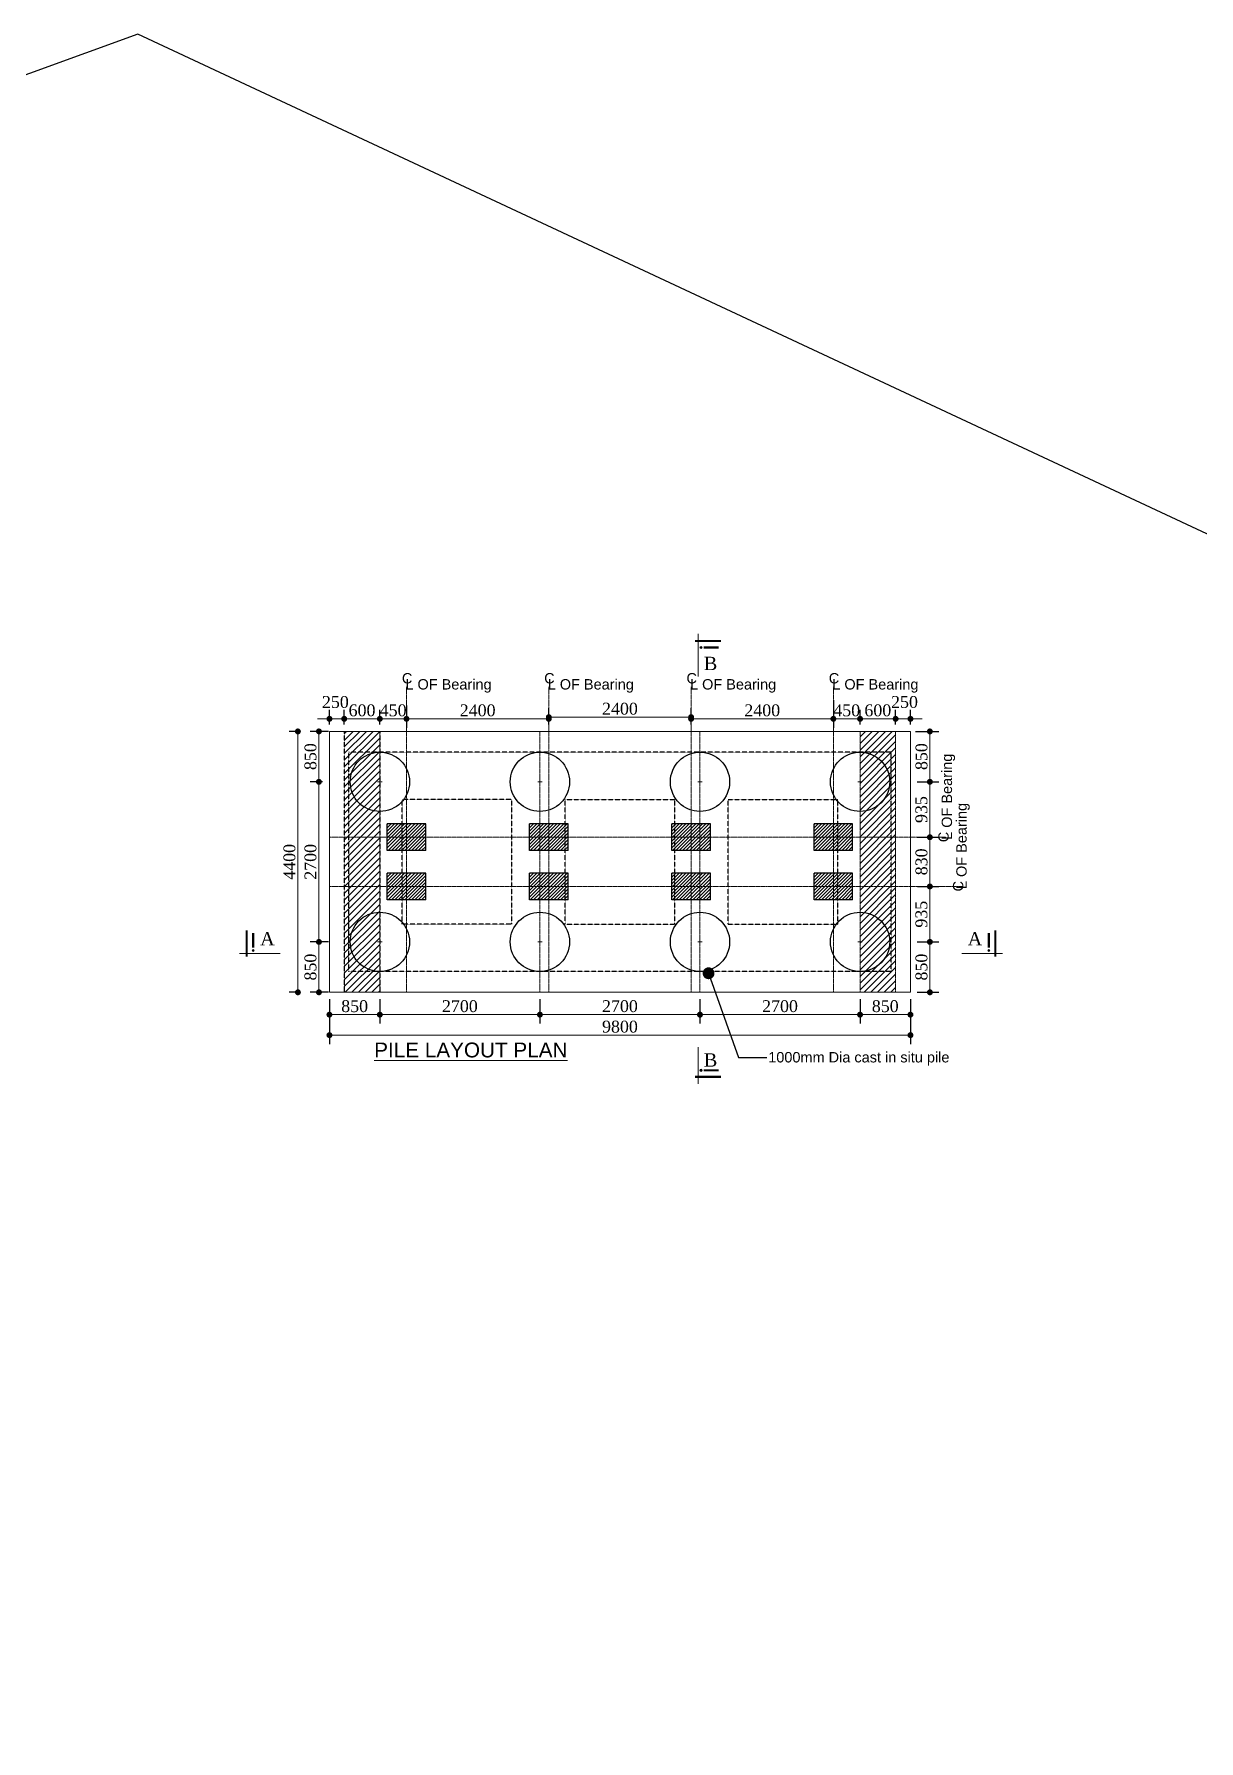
# Model space of a CAD drawing. Header units: millimetres. Extents: x -571543 to 35267, y -84886 to 197746.
# Drawn here: x -493139 to -473493, y 167851 to 196635 of the extents above; entities that cross this region are included whole.
import ezdxf

# ---------------------------------------------------------------- set-up
doc = ezdxf.new("R2010")
doc.units = ezdxf.units.MM
doc.header["$PDMODE"] = 2
doc.linetypes.add('CENTER', pattern=[2, 1.25, -0.25, 0.25, -0.25])
doc.linetypes.add('HIDDEN', pattern=[9.525, 6.35, -3.175])
doc.layers.get('Defpoints').update_dxf_attribs({"lineweight": 13})
for name, color, linetype, lineweight in [('Center Line', 34, 'Continuous', 15), ('Dimision', 96, 'Continuous', 18), ('hatch', 65, 'Continuous', 15), ('Hatching', 65, 'Continuous', 20), ('Pile', 11, 'Continuous', 15), ('Text', 7, 'Continuous', 15)]:
    doc.layers.add(name, color=color, linetype=linetype, lineweight=lineweight)
doc.layers.add('Pire Line', color=11, linetype='Continuous')
doc.styles.add('ROMANS', font='arial.ttf', dxfattribs={"height": 200})
doc.styles.get("Standard").update_dxf_attribs({"font": 'times.ttf'})
doc.linetypes.add('BATTING', pattern='A,0.00254,-2.54,[134,ltypeshp.shx,S=2.54,R=0,X=-2.54,Y=0],-5.08,[134,ltypeshp.shx,S=2.54,R=180,X=2.54,Y=0],-2.54', length=10.16254)
doc.dimstyles.new('ISO-25', dxfattribs={"dimtxt": 175, "dimasz": 100, "dimexe": 65, "dimexo": 115.625, "dimgap": 40, "dimtad": 1, "dimtoh": 1, "dimdec": 0, "dimtxsty": 'Standard', "dimblk": 'DOT', "dimcen": 300, "dimclrd": 256, "dimclre": 256, "dimclrt": 256, "dimadec": 0, "dimazin": 0, "dimtfac": 1, "dimtdec": 0, "dimtix": 1, "dimtmove": 0, "dimatfit": 3, "dimldrblk": 'DOT', "dimfxl": 75, "dimlwd": -1, "dimarcsym": 0})
pattern_1 = [(45, (-119647.29, 42906.49), (-56.1266, 56.1266), [])]

# ---------------------------------------------------------------- blocks, each defined once
blk = doc.blocks.new('_Dot')
at = {"color": 0, "linetype": 'ByBlock', "lineweight": -2}
blk.add_line((-0.5, 0), (-1, 0), dxfattribs=at)
at = {"color": 0, "linetype": 'ByBlock', "const_width": 0.5}
blk.add_lwpolyline([(-0.25, 0, 1), (0.25, 0, 1)], format="xyb", close=True, dxfattribs=at)
blk = doc.blocks.new('*D370')
at = {"layer": 'Defpoints', "color": 0, "ltscale": 3, "transparency": 16777216}
for p in [(-479658, 185518), (-482058, 185087), (-482058, 184875)]:
    blk.add_point(p, dxfattribs=at)
at = {"layer": 'Dimision', "color": 1, "lineweight": -2, "ltscale": 3, "transparency": 16777216}
for p, q in [((-479658, 185403), (-479658, 184937)), ((-482058, 184991), (-482058, 185237))]:
    blk.add_line(p, q, dxfattribs=at)
at = {"layer": 'Dimision', "ltscale": 3, "transparency": 16777216}
blk.add_line((-479758, 185087), (-481958, 185087), dxfattribs=at)
at = {"layer": 'Dimision', "ltscale": 3, "transparency": 16777216, "xscale": 100, "yscale": 100, "zscale": 100, "rotation": 180}
blk.add_blockref('_Dot', (-482058, 185087), dxfattribs=at)
at = {"layer": 'Dimision', "ltscale": 3, "transparency": 16777216, "xscale": 100, "yscale": 100, "zscale": 100}
blk.add_blockref('_Dot', (-479658, 185087), dxfattribs=at)
at = {"layer": 'Dimision', "ltscale": 3, "transparency": 16777216, "insert": (-480858, 185229), "char_height": 200, "attachment_point": 5}
blk.add_mtext('2400', dxfattribs=at)
blk = doc.blocks.new('*D371')
at = {"layer": 'Defpoints', "color": 0, "ltscale": 3, "transparency": 16777216}
for p in [(-486858, 185427), (-486858, 185087), (-484458, 184875)]:
    blk.add_point(p, dxfattribs=at)
at = {"layer": 'Dimision', "color": 1, "lineweight": -2, "ltscale": 3, "transparency": 16777216}
for p, q in [((-486858, 185311), (-486858, 184937)), ((-484458, 184991), (-484458, 185237))]:
    blk.add_line(p, q, dxfattribs=at)
at = {"layer": 'Dimision', "ltscale": 3, "transparency": 16777216}
blk.add_line((-484558, 185087), (-486758, 185087), dxfattribs=at)
at = {"layer": 'Dimision', "ltscale": 3, "transparency": 16777216, "xscale": 100, "yscale": 100, "zscale": 100, "rotation": 180}
blk.add_blockref('_Dot', (-486858, 185087), dxfattribs=at)
at = {"layer": 'Dimision', "ltscale": 3, "transparency": 16777216, "xscale": 100, "yscale": 100, "zscale": 100}
blk.add_blockref('_Dot', (-484458, 185087), dxfattribs=at)
at = {"layer": 'Dimision', "ltscale": 3, "transparency": 16777216, "insert": (-485658, 185229), "char_height": 200, "attachment_point": 5}
blk.add_mtext('2400', dxfattribs=at)
blk = doc.blocks.new('*D372')
at = {"layer": 'Defpoints', "color": 0, "ltscale": 3, "transparency": 16777216}
for p in [(-486858, 185427), (-487308, 185087), (-487308, 184875)]:
    blk.add_point(p, dxfattribs=at)
at = {"layer": 'Dimision', "ltscale": 3, "transparency": 16777216}
for p, q in [((-487408, 185087), (-487508, 185087)), ((-486858, 185087), (-487308, 185087)), ((-486758, 185087), (-486658, 185087))]:
    blk.add_line(p, q, dxfattribs=at)
at = {"layer": 'Dimision', "color": 1, "lineweight": -2, "ltscale": 3, "transparency": 16777216}
for p, q in [((-487308, 184991), (-487308, 185237)), ((-486858, 185311), (-486858, 184937))]:
    blk.add_line(p, q, dxfattribs=at)
at = {"layer": 'Dimision', "ltscale": 3, "transparency": 16777216, "xscale": 100, "yscale": 100, "zscale": 100}
blk.add_blockref('_Dot', (-487308, 185087), dxfattribs=at)
at = {"layer": 'Dimision', "ltscale": 3, "transparency": 16777216, "xscale": 100, "yscale": 100, "zscale": 100, "rotation": 180}
blk.add_blockref('_Dot', (-486858, 185087), dxfattribs=at)
at = {"layer": 'Dimision', "ltscale": 3, "transparency": 16777216, "insert": (-487083, 185229), "char_height": 200, "attachment_point": 5}
blk.add_mtext('450', dxfattribs=at)
blk = doc.blocks.new('*D373')
at = {"layer": 'Defpoints', "color": 0, "ltscale": 0.25, "transparency": 16777216}
for p in [(-487908, 185087), (-487908, 184875), (-487308, 184875)]:
    blk.add_point(p, dxfattribs=at)
at = {"layer": 'Dimision', "color": 1, "lineweight": -2, "ltscale": 0.25, "transparency": 16777216}
for p, q in [((-487908, 184991), (-487908, 185237)), ((-487308, 184991), (-487308, 185237))]:
    blk.add_line(p, q, dxfattribs=at)
at = {"layer": 'Dimision', "ltscale": 0.25, "transparency": 16777216}
blk.add_line((-487408, 185087), (-487808, 185087), dxfattribs=at)
at = {"layer": 'Dimision', "ltscale": 0.25, "transparency": 16777216, "xscale": 100, "yscale": 100, "zscale": 100, "rotation": 180}
blk.add_blockref('_Dot', (-487908, 185087), dxfattribs=at)
at = {"layer": 'Dimision', "ltscale": 0.25, "transparency": 16777216, "xscale": 100, "yscale": 100, "zscale": 100}
blk.add_blockref('_Dot', (-487308, 185087), dxfattribs=at)
at = {"layer": 'Dimision', "ltscale": 0.25, "transparency": 16777216, "insert": (-487608, 185229), "char_height": 200, "attachment_point": 5}
blk.add_mtext('600', dxfattribs=at)
blk = doc.blocks.new('*D374')
at = {"layer": 'Defpoints', "color": 0, "ltscale": 0.25, "transparency": 16777216}
for p in [(-488158, 185087), (-488158, 184875), (-487908, 184875)]:
    blk.add_point(p, dxfattribs=at)
at = {"layer": 'Dimision', "ltscale": 0.25, "transparency": 16777216}
for p, q in [((-488258, 185087), (-488358, 185087)), ((-487908, 185087), (-488158, 185087)), ((-487808, 185087), (-487708, 185087))]:
    blk.add_line(p, q, dxfattribs=at)
at = {"layer": 'Dimision', "color": 1, "lineweight": -2, "ltscale": 0.25, "transparency": 16777216}
for p, q in [((-488158, 184991), (-488158, 185237)), ((-487908, 184991), (-487908, 185237))]:
    blk.add_line(p, q, dxfattribs=at)
at = {"layer": 'Dimision', "ltscale": 0.25, "transparency": 16777216, "xscale": 100, "yscale": 100, "zscale": 100}
blk.add_blockref('_Dot', (-488158, 185087), dxfattribs=at)
at = {"layer": 'Dimision', "ltscale": 0.25, "transparency": 16777216, "xscale": 100, "yscale": 100, "zscale": 100, "rotation": 180}
blk.add_blockref('_Dot', (-487908, 185087), dxfattribs=at)
at = {"layer": 'Dimision', "ltscale": 0.25, "transparency": 16777216, "insert": (-488058, 185370), "char_height": 200, "attachment_point": 5}
blk.add_mtext('250', dxfattribs=at)
blk = doc.blocks.new('*D375')
at = {"layer": 'Defpoints', "color": 0, "ltscale": 3, "transparency": 16777216}
for p in [(-479658, 185427), (-479208, 185087), (-479208, 184875)]:
    blk.add_point(p, dxfattribs=at)
at = {"layer": 'Dimision', "ltscale": 3, "transparency": 16777216}
for p, q in [((-479758, 185087), (-479858, 185087)), ((-479658, 185087), (-479208, 185087)), ((-479108, 185087), (-479008, 185087))]:
    blk.add_line(p, q, dxfattribs=at)
at = {"layer": 'Dimision', "color": 1, "lineweight": -2, "ltscale": 3, "transparency": 16777216}
for p, q in [((-479658, 185311), (-479658, 184937)), ((-479208, 184991), (-479208, 185237))]:
    blk.add_line(p, q, dxfattribs=at)
at = {"layer": 'Dimision', "ltscale": 3, "transparency": 16777216, "xscale": 100, "yscale": 100, "zscale": 100}
blk.add_blockref('_Dot', (-479658, 185087), dxfattribs=at)
at = {"layer": 'Dimision', "ltscale": 3, "transparency": 16777216, "xscale": 100, "yscale": 100, "zscale": 100, "rotation": 180}
blk.add_blockref('_Dot', (-479208, 185087), dxfattribs=at)
at = {"layer": 'Dimision', "ltscale": 3, "transparency": 16777216, "insert": (-479433, 185229), "char_height": 200, "attachment_point": 5}
blk.add_mtext('450', dxfattribs=at)
blk = doc.blocks.new('*D376')
at = {"layer": 'Defpoints', "color": 0, "ltscale": 0.25, "transparency": 16777216}
for p in [(-478608, 185087), (-479208, 184875), (-478608, 184875)]:
    blk.add_point(p, dxfattribs=at)
at = {"layer": 'Dimision', "color": 1, "lineweight": -2, "ltscale": 0.25, "transparency": 16777216}
for p, q in [((-479208, 184991), (-479208, 185237)), ((-478608, 184991), (-478608, 185237))]:
    blk.add_line(p, q, dxfattribs=at)
at = {"layer": 'Dimision', "ltscale": 0.25, "transparency": 16777216}
blk.add_line((-479108, 185087), (-478708, 185087), dxfattribs=at)
at = {"layer": 'Dimision', "ltscale": 0.25, "transparency": 16777216, "xscale": 100, "yscale": 100, "zscale": 100, "rotation": 180}
blk.add_blockref('_Dot', (-479208, 185087), dxfattribs=at)
at = {"layer": 'Dimision', "ltscale": 0.25, "transparency": 16777216, "xscale": 100, "yscale": 100, "zscale": 100}
blk.add_blockref('_Dot', (-478608, 185087), dxfattribs=at)
at = {"layer": 'Dimision', "ltscale": 0.25, "transparency": 16777216, "insert": (-478908, 185229), "char_height": 200, "attachment_point": 5}
blk.add_mtext('600', dxfattribs=at)
blk = doc.blocks.new('*D377')
at = {"layer": 'Defpoints', "color": 0, "ltscale": 0.25, "transparency": 16777216}
for p in [(-478358, 185087), (-478608, 184875), (-478358, 184875)]:
    blk.add_point(p, dxfattribs=at)
at = {"layer": 'Dimision', "ltscale": 0.25, "transparency": 16777216}
for p, q in [((-478708, 185087), (-478808, 185087)), ((-478608, 185087), (-478358, 185087)), ((-478258, 185087), (-478158, 185087))]:
    blk.add_line(p, q, dxfattribs=at)
at = {"layer": 'Dimision', "color": 1, "lineweight": -2, "ltscale": 0.25, "transparency": 16777216}
for p, q in [((-478608, 184991), (-478608, 185237)), ((-478358, 184991), (-478358, 185237))]:
    blk.add_line(p, q, dxfattribs=at)
at = {"layer": 'Dimision', "ltscale": 0.25, "transparency": 16777216, "xscale": 100, "yscale": 100, "zscale": 100}
blk.add_blockref('_Dot', (-478608, 185087), dxfattribs=at)
at = {"layer": 'Dimision', "ltscale": 0.25, "transparency": 16777216, "xscale": 100, "yscale": 100, "zscale": 100, "rotation": 180}
blk.add_blockref('_Dot', (-478358, 185087), dxfattribs=at)
at = {"layer": 'Dimision', "ltscale": 0.25, "transparency": 16777216, "insert": (-478458, 185370), "char_height": 200, "attachment_point": 5}
blk.add_mtext('250', dxfattribs=at)
blk = doc.blocks.new('*D378')
at = {"layer": 'Defpoints', "color": 0, "ltscale": 3, "transparency": 16777216}
for p in [(-488058, 184875), (-488335, 184025), (-488158, 184025)]:
    blk.add_point(p, dxfattribs=at)
at = {"layer": 'Dimision', "color": 1, "lineweight": -2, "ltscale": 3, "transparency": 16777216}
for p, q in [((-488173, 184875), (-488485, 184875)), ((-488273, 184025), (-488485, 184025))]:
    blk.add_line(p, q, dxfattribs=at)
at = {"layer": 'Dimision', "ltscale": 3, "transparency": 16777216}
blk.add_line((-488335, 184775), (-488335, 184125), dxfattribs=at)
at = {"layer": 'Dimision', "ltscale": 3, "transparency": 16777216, "xscale": 100, "yscale": 100, "zscale": 100}
for p, rotation in [((-488335, 184875), 90), ((-488335, 184025), 270)]:
    blk.add_blockref('_Dot', p, dxfattribs=dict(at, rotation=rotation))
at = {"layer": 'Dimision', "ltscale": 3, "transparency": 16777216, "insert": (-488477, 184450), "char_height": 200, "attachment_point": 5, "rotation": 90}
blk.add_mtext('850', dxfattribs=at)
blk = doc.blocks.new('*D379')
at = {"layer": 'Defpoints', "color": 0, "ltscale": 3, "transparency": 16777216}
for p in [(-488158, 184025), (-488335, 181325), (-488058, 181325)]:
    blk.add_point(p, dxfattribs=at)
at = {"layer": 'Dimision', "color": 1, "lineweight": -2, "ltscale": 3, "transparency": 16777216}
for p, q in [((-488273, 184025), (-488485, 184025)), ((-488173, 181325), (-488485, 181325))]:
    blk.add_line(p, q, dxfattribs=at)
at = {"layer": 'Dimision', "ltscale": 3, "transparency": 16777216}
blk.add_line((-488335, 183925), (-488335, 181425), dxfattribs=at)
at = {"layer": 'Dimision', "ltscale": 3, "transparency": 16777216, "xscale": 100, "yscale": 100, "zscale": 100}
for p, rotation in [((-488335, 184025), 90), ((-488335, 181325), 270)]:
    blk.add_blockref('_Dot', p, dxfattribs=dict(at, rotation=rotation))
at = {"layer": 'Dimision', "ltscale": 3, "transparency": 16777216, "insert": (-488477, 182675), "char_height": 200, "attachment_point": 5, "rotation": 90}
blk.add_mtext('2700', dxfattribs=at)
blk = doc.blocks.new('*D380')
at = {"layer": 'Defpoints', "color": 0, "ltscale": 3, "transparency": 16777216}
for p in [(-488058, 181325), (-488335, 180475), (-488058, 180475)]:
    blk.add_point(p, dxfattribs=at)
at = {"layer": 'Dimision', "color": 1, "lineweight": -2, "ltscale": 3, "transparency": 16777216}
for p, q in [((-488173, 181325), (-488485, 181325)), ((-488173, 180475), (-488485, 180475))]:
    blk.add_line(p, q, dxfattribs=at)
at = {"layer": 'Dimision', "ltscale": 3, "transparency": 16777216}
blk.add_line((-488335, 181225), (-488335, 180575), dxfattribs=at)
at = {"layer": 'Dimision', "ltscale": 3, "transparency": 16777216, "xscale": 100, "yscale": 100, "zscale": 100}
for p, rotation in [((-488335, 181325), 90), ((-488335, 180475), 270)]:
    blk.add_blockref('_Dot', p, dxfattribs=dict(at, rotation=rotation))
at = {"layer": 'Dimision', "ltscale": 3, "transparency": 16777216, "insert": (-488477, 180900), "char_height": 200, "attachment_point": 5, "rotation": 90}
blk.add_mtext('850', dxfattribs=at)
blk = doc.blocks.new('*D381')
at = {"layer": 'Defpoints', "color": 0, "ltscale": 3, "transparency": 16777216}
for p in [(-488158, 180475), (-478358, 180475), (-488158, 179753)]:
    blk.add_point(p, dxfattribs=at)
at = {"layer": 'Dimision', "color": 1, "lineweight": -2, "ltscale": 3, "transparency": 16777216}
for p, q in [((-488158, 180359), (-488158, 179603)), ((-478358, 180359), (-478358, 179603))]:
    blk.add_line(p, q, dxfattribs=at)
at = {"layer": 'Dimision', "ltscale": 3, "transparency": 16777216}
blk.add_line((-478458, 179753), (-488058, 179753), dxfattribs=at)
at = {"layer": 'Dimision', "ltscale": 3, "transparency": 16777216, "xscale": 100, "yscale": 100, "zscale": 100, "rotation": 180}
blk.add_blockref('_Dot', (-488158, 179753), dxfattribs=at)
at = {"layer": 'Dimision', "ltscale": 3, "transparency": 16777216, "xscale": 100, "yscale": 100, "zscale": 100}
blk.add_blockref('_Dot', (-478358, 179753), dxfattribs=at)
at = {"layer": 'Dimision', "ltscale": 3, "transparency": 16777216, "insert": (-483258, 179895), "char_height": 200, "attachment_point": 5}
blk.add_mtext('9800', dxfattribs=at)
blk = doc.blocks.new('*D382')
at = {"layer": 'Defpoints', "color": 0, "ltscale": 3, "transparency": 16777216}
for p in [(-488690, 184875), (-488545, 184875), (-488545, 180475)]:
    blk.add_point(p, dxfattribs=at)
at = {"layer": 'Dimision', "color": 1, "lineweight": -2, "ltscale": 3, "transparency": 16777216}
for p, q in [((-488661, 184875), (-488840, 184875)), ((-488661, 180475), (-488840, 180475))]:
    blk.add_line(p, q, dxfattribs=at)
at = {"layer": 'Dimision', "ltscale": 3, "transparency": 16777216}
blk.add_line((-488690, 180575), (-488690, 184775), dxfattribs=at)
at = {"layer": 'Dimision', "ltscale": 3, "transparency": 16777216, "xscale": 100, "yscale": 100, "zscale": 100}
for p, rotation in [((-488690, 184875), 90), ((-488690, 180475), 270)]:
    blk.add_blockref('_Dot', p, dxfattribs=dict(at, rotation=rotation))
at = {"layer": 'Dimision', "ltscale": 3, "transparency": 16777216, "insert": (-488832, 182675), "char_height": 200, "attachment_point": 5, "rotation": 90}
blk.add_mtext('4400', dxfattribs=at)
blk = doc.blocks.new('*D383')
at = {"layer": 'Defpoints', "color": 0, "ltscale": 3, "transparency": 16777216}
for p in [(-478353, 182260), (-478030, 182260), (-478358, 181325)]:
    blk.add_point(p, dxfattribs=at)
at = {"layer": 'Dimision', "color": 1, "lineweight": -2, "ltscale": 3, "transparency": 16777216}
for p, q in [((-478238, 182260), (-477880, 182260)), ((-478242, 181325), (-477880, 181325))]:
    blk.add_line(p, q, dxfattribs=at)
at = {"layer": 'Dimision', "ltscale": 3, "transparency": 16777216}
blk.add_line((-478030, 181425), (-478030, 182160), dxfattribs=at)
at = {"layer": 'Dimision', "ltscale": 3, "transparency": 16777216, "xscale": 100, "yscale": 100, "zscale": 100}
for p, rotation in [((-478030, 182260), 90), ((-478030, 181325), 270)]:
    blk.add_blockref('_Dot', p, dxfattribs=dict(at, rotation=rotation))
at = {"layer": 'Dimision', "ltscale": 3, "transparency": 16777216, "insert": (-478172, 181792), "char_height": 200, "attachment_point": 5, "rotation": 90}
blk.add_mtext('935', dxfattribs=at)
blk = doc.blocks.new('*D384')
at = {"layer": 'Defpoints', "color": 0, "ltscale": 3, "transparency": 16777216}
for p in [(-478359, 183090), (-478030, 183090), (-478353, 182260)]:
    blk.add_point(p, dxfattribs=at)
at = {"layer": 'Dimision', "color": 1, "lineweight": -2, "ltscale": 3, "transparency": 16777216}
for p, q in [((-478243, 183090), (-477880, 183090)), ((-478238, 182260), (-477880, 182260))]:
    blk.add_line(p, q, dxfattribs=at)
at = {"layer": 'Dimision', "ltscale": 3, "transparency": 16777216}
blk.add_line((-478030, 182360), (-478030, 182990), dxfattribs=at)
at = {"layer": 'Dimision', "ltscale": 3, "transparency": 16777216, "xscale": 100, "yscale": 100, "zscale": 100}
for p, rotation in [((-478030, 183090), 90), ((-478030, 182260), 270)]:
    blk.add_blockref('_Dot', p, dxfattribs=dict(at, rotation=rotation))
at = {"layer": 'Dimision', "ltscale": 3, "transparency": 16777216, "insert": (-478171, 182675), "char_height": 200, "attachment_point": 5, "rotation": 90}
blk.add_mtext('830', dxfattribs=at)
blk = doc.blocks.new('*D385')
at = {"layer": 'Defpoints', "color": 0, "ltscale": 3, "transparency": 16777216}
for p in [(-478358, 184025), (-478030, 184025), (-478359, 183090)]:
    blk.add_point(p, dxfattribs=at)
at = {"layer": 'Dimision', "color": 1, "lineweight": -2, "ltscale": 3, "transparency": 16777216}
for p, q in [((-478242, 184025), (-477880, 184025)), ((-478243, 183090), (-477880, 183090))]:
    blk.add_line(p, q, dxfattribs=at)
at = {"layer": 'Dimision', "ltscale": 3, "transparency": 16777216}
blk.add_line((-478030, 183190), (-478030, 183925), dxfattribs=at)
at = {"layer": 'Dimision', "ltscale": 3, "transparency": 16777216, "xscale": 100, "yscale": 100, "zscale": 100}
for p, rotation in [((-478030, 184025), 90), ((-478030, 183090), 270)]:
    blk.add_blockref('_Dot', p, dxfattribs=dict(at, rotation=rotation))
at = {"layer": 'Dimision', "ltscale": 3, "transparency": 16777216, "insert": (-478172, 183557), "char_height": 200, "attachment_point": 5, "rotation": 90}
blk.add_mtext('935', dxfattribs=at)
blk = doc.blocks.new('*D386')
at = {"layer": 'Defpoints', "color": 0, "ltscale": 3, "transparency": 16777216}
for p in [(-478358, 181325), (-478360, 180475), (-478030, 180475)]:
    blk.add_point(p, dxfattribs=at)
at = {"layer": 'Dimision', "color": 1, "lineweight": -2, "ltscale": 3, "transparency": 16777216}
for p, q in [((-478242, 181325), (-477880, 181325)), ((-478244, 180475), (-477880, 180475))]:
    blk.add_line(p, q, dxfattribs=at)
at = {"layer": 'Dimision', "ltscale": 3, "transparency": 16777216}
blk.add_line((-478030, 181225), (-478030, 180575), dxfattribs=at)
at = {"layer": 'Dimision', "ltscale": 3, "transparency": 16777216, "xscale": 100, "yscale": 100, "zscale": 100}
for p, rotation in [((-478030, 181325), 90), ((-478030, 180475), 270)]:
    blk.add_blockref('_Dot', p, dxfattribs=dict(at, rotation=rotation))
at = {"layer": 'Dimision', "ltscale": 3, "transparency": 16777216, "insert": (-478171, 180900), "char_height": 200, "attachment_point": 5, "rotation": 90}
blk.add_mtext('850', dxfattribs=at)
blk = doc.blocks.new('*D387')
at = {"layer": 'Defpoints', "color": 0, "ltscale": 3, "transparency": 16777216}
for p in [(-478387, 184875), (-478030, 184875), (-478358, 184025)]:
    blk.add_point(p, dxfattribs=at)
at = {"layer": 'Dimision', "color": 1, "lineweight": -2, "ltscale": 3, "transparency": 16777216}
for p, q in [((-478272, 184875), (-477880, 184875)), ((-478242, 184025), (-477880, 184025))]:
    blk.add_line(p, q, dxfattribs=at)
at = {"layer": 'Dimision', "ltscale": 3, "transparency": 16777216}
blk.add_line((-478030, 184125), (-478030, 184775), dxfattribs=at)
at = {"layer": 'Dimision', "ltscale": 3, "transparency": 16777216, "xscale": 100, "yscale": 100, "zscale": 100}
for p, rotation in [((-478030, 184875), 90), ((-478030, 184025), 270)]:
    blk.add_blockref('_Dot', p, dxfattribs=dict(at, rotation=rotation))
at = {"layer": 'Dimision', "ltscale": 3, "transparency": 16777216, "insert": (-478171, 184450), "char_height": 200, "attachment_point": 5, "rotation": 90}
blk.add_mtext('850', dxfattribs=at)
blk = doc.blocks.new('*D388')
at = {"layer": 'Defpoints', "color": 0, "ltscale": 3, "transparency": 16777216}
for p in [(-488158, 180475), (-487308, 180475), (-487308, 180098)]:
    blk.add_point(p, dxfattribs=at)
at = {"layer": 'Dimision', "color": 1, "lineweight": -2, "ltscale": 3, "transparency": 16777216}
for p, q in [((-488158, 180359), (-488158, 179948)), ((-487308, 180359), (-487308, 179948))]:
    blk.add_line(p, q, dxfattribs=at)
at = {"layer": 'Dimision', "ltscale": 3, "transparency": 16777216}
blk.add_line((-488058, 180098), (-487408, 180098), dxfattribs=at)
at = {"layer": 'Dimision', "ltscale": 3, "transparency": 16777216, "xscale": 100, "yscale": 100, "zscale": 100, "rotation": 180}
blk.add_blockref('_Dot', (-488158, 180098), dxfattribs=at)
at = {"layer": 'Dimision', "ltscale": 3, "transparency": 16777216, "xscale": 100, "yscale": 100, "zscale": 100}
blk.add_blockref('_Dot', (-487308, 180098), dxfattribs=at)
at = {"layer": 'Dimision', "ltscale": 3, "transparency": 16777216, "insert": (-487733, 180240), "char_height": 200, "attachment_point": 5}
blk.add_mtext('850', dxfattribs=at)
blk = doc.blocks.new('*D423')
at = {"layer": 'Defpoints', "color": 0, "ltscale": 0.25, "transparency": 16777216}
for p in [(-484458, 185115), (-484458, 184903), (-482058, 184875)]:
    blk.add_point(p, dxfattribs=at)
at = {"layer": 'Dimision', "color": 1, "lineweight": -2, "ltscale": 0.25, "transparency": 16777216}
for p, q in [((-484458, 185019), (-484458, 185265)), ((-482058, 184991), (-482058, 185265))]:
    blk.add_line(p, q, dxfattribs=at)
at = {"layer": 'Dimision', "ltscale": 0.25, "transparency": 16777216}
blk.add_line((-482158, 185115), (-484358, 185115), dxfattribs=at)
at = {"layer": 'Dimision', "ltscale": 0.25, "transparency": 16777216, "xscale": 100, "yscale": 100, "zscale": 100, "rotation": 180}
blk.add_blockref('_Dot', (-484458, 185115), dxfattribs=at)
at = {"layer": 'Dimision', "ltscale": 0.25, "transparency": 16777216, "xscale": 100, "yscale": 100, "zscale": 100}
blk.add_blockref('_Dot', (-482058, 185115), dxfattribs=at)
at = {"layer": 'Dimision', "ltscale": 0.25, "transparency": 16777216, "insert": (-483258, 185257), "char_height": 200, "attachment_point": 5}
blk.add_mtext('2400', dxfattribs=at)
blk = doc.blocks.new('*D424')
at = {"layer": 'Defpoints', "color": 0, "ltscale": 0.25, "transparency": 16777216}
for p in [(-487308, 180475), (-484608, 180475), (-484608, 180098)]:
    blk.add_point(p, dxfattribs=at)
at = {"layer": 'Dimision', "color": 1, "lineweight": -2, "ltscale": 0.25, "transparency": 16777216}
for p, q in [((-487308, 180359), (-487308, 179948)), ((-484608, 180359), (-484608, 179948))]:
    blk.add_line(p, q, dxfattribs=at)
at = {"layer": 'Dimision', "ltscale": 0.25, "transparency": 16777216}
blk.add_line((-487208, 180098), (-484708, 180098), dxfattribs=at)
at = {"layer": 'Dimision', "ltscale": 0.25, "transparency": 16777216, "xscale": 100, "yscale": 100, "zscale": 100, "rotation": 180}
blk.add_blockref('_Dot', (-487308, 180098), dxfattribs=at)
at = {"layer": 'Dimision', "ltscale": 0.25, "transparency": 16777216, "xscale": 100, "yscale": 100, "zscale": 100}
blk.add_blockref('_Dot', (-484608, 180098), dxfattribs=at)
at = {"layer": 'Dimision', "ltscale": 0.25, "transparency": 16777216, "insert": (-485958, 180240), "char_height": 200, "attachment_point": 5}
blk.add_mtext('2700', dxfattribs=at)
blk = doc.blocks.new('*D425')
at = {"layer": 'Defpoints', "color": 0, "ltscale": 0.25, "transparency": 16777216}
for p in [(-484608, 180475), (-481908, 180475), (-481908, 180098)]:
    blk.add_point(p, dxfattribs=at)
at = {"layer": 'Dimision', "color": 1, "lineweight": -2, "ltscale": 0.25, "transparency": 16777216}
for p, q in [((-484608, 180359), (-484608, 179948)), ((-481908, 180359), (-481908, 179948))]:
    blk.add_line(p, q, dxfattribs=at)
at = {"layer": 'Dimision', "ltscale": 0.25, "transparency": 16777216}
blk.add_line((-484508, 180098), (-482008, 180098), dxfattribs=at)
at = {"layer": 'Dimision', "ltscale": 0.25, "transparency": 16777216, "xscale": 100, "yscale": 100, "zscale": 100, "rotation": 180}
blk.add_blockref('_Dot', (-484608, 180098), dxfattribs=at)
at = {"layer": 'Dimision', "ltscale": 0.25, "transparency": 16777216, "xscale": 100, "yscale": 100, "zscale": 100}
blk.add_blockref('_Dot', (-481908, 180098), dxfattribs=at)
at = {"layer": 'Dimision', "ltscale": 0.25, "transparency": 16777216, "insert": (-483258, 180240), "char_height": 200, "attachment_point": 5}
blk.add_mtext('2700', dxfattribs=at)
blk = doc.blocks.new('*D426')
at = {"layer": 'Defpoints', "color": 0, "ltscale": 0.25, "transparency": 16777216}
for p in [(-481908, 180475), (-479208, 180475), (-479208, 180098)]:
    blk.add_point(p, dxfattribs=at)
at = {"layer": 'Dimision', "color": 1, "lineweight": -2, "ltscale": 0.25, "transparency": 16777216}
for p, q in [((-481908, 180359), (-481908, 179948)), ((-479208, 180359), (-479208, 179948))]:
    blk.add_line(p, q, dxfattribs=at)
at = {"layer": 'Dimision', "ltscale": 0.25, "transparency": 16777216}
blk.add_line((-481808, 180098), (-479308, 180098), dxfattribs=at)
at = {"layer": 'Dimision', "ltscale": 0.25, "transparency": 16777216, "xscale": 100, "yscale": 100, "zscale": 100, "rotation": 180}
blk.add_blockref('_Dot', (-481908, 180098), dxfattribs=at)
at = {"layer": 'Dimision', "ltscale": 0.25, "transparency": 16777216, "xscale": 100, "yscale": 100, "zscale": 100}
blk.add_blockref('_Dot', (-479208, 180098), dxfattribs=at)
at = {"layer": 'Dimision', "ltscale": 0.25, "transparency": 16777216, "insert": (-480558, 180240), "char_height": 200, "attachment_point": 5}
blk.add_mtext('2700', dxfattribs=at)
blk = doc.blocks.new('*D427')
at = {"layer": 'Defpoints', "color": 0, "ltscale": 0.25, "transparency": 16777216}
for p in [(-479208, 180475), (-478358, 180475), (-478358, 180098)]:
    blk.add_point(p, dxfattribs=at)
at = {"layer": 'Dimision', "color": 1, "lineweight": -2, "ltscale": 0.25, "transparency": 16777216}
for p, q in [((-479208, 180359), (-479208, 179948)), ((-478358, 180359), (-478358, 179948))]:
    blk.add_line(p, q, dxfattribs=at)
at = {"layer": 'Dimision', "ltscale": 0.25, "transparency": 16777216}
blk.add_line((-479108, 180098), (-478458, 180098), dxfattribs=at)
at = {"layer": 'Dimision', "ltscale": 0.25, "transparency": 16777216, "xscale": 100, "yscale": 100, "zscale": 100, "rotation": 180}
blk.add_blockref('_Dot', (-479208, 180098), dxfattribs=at)
at = {"layer": 'Dimision', "ltscale": 0.25, "transparency": 16777216, "xscale": 100, "yscale": 100, "zscale": 100}
blk.add_blockref('_Dot', (-478358, 180098), dxfattribs=at)
at = {"layer": 'Dimision', "ltscale": 0.25, "transparency": 16777216, "insert": (-478783, 180240), "char_height": 200, "attachment_point": 5}
blk.add_mtext('850', dxfattribs=at)

msp = doc.modelspace()

# ---------------------------------------------------------------- hatches: boundary and pattern name
at = {"layer": 'hatch', "ltscale": 10}
h = msp.add_hatch(dxfattribs=at)
h.set_pattern_fill('_USER', color=256, scale=40, angle=45, style=0, pattern_type=0)
h.set_pattern_definition([(45, (-100826.114, 69934.92), (-28.2842712, 28.2842712), [])])
h.paths.add_polyline_path([(-487182.8, 182864.9), (-487182.8, 183314.9), (-486532.8, 183314.9), (-486532.8, 182864.9)])
h = msp.add_hatch(dxfattribs=at)
h.set_pattern_fill('_USER', color=256, scale=40, angle=45, style=0, pattern_type=0)
h.set_pattern_definition([(45, (-98426.114, 69934.92), (-28.2842712, 28.2842712), [])])
h.paths.add_polyline_path([(-484782.8, 182864.9), (-484782.8, 183314.9), (-484132.8, 183314.9), (-484132.8, 182864.9)])
h = msp.add_hatch(dxfattribs=at)
h.set_pattern_fill('_USER', color=256, scale=40, angle=45, style=0, pattern_type=0)
h.set_pattern_definition([(45, (-96026.114, 69934.92), (-28.2842712, 28.2842712), [])])
h.paths.add_polyline_path([(-482382.8, 182864.9), (-482382.8, 183314.9), (-481732.8, 183314.9), (-481732.8, 182864.9)])
h = msp.add_hatch(dxfattribs=at)
h.set_pattern_fill('_USER', color=256, scale=40, angle=45, style=0, pattern_type=0)
h.set_pattern_definition([(45, (-93626.114, 69934.92), (-28.2842712, 28.2842712), [])])
h.paths.add_polyline_path([(-479982.8, 182864.9), (-479982.8, 183314.9), (-479332.8, 183314.9), (-479332.8, 182864.9)])
h = msp.add_hatch(dxfattribs=at)
h.set_pattern_fill('_USER', color=256, scale=40, angle=45, style=0, pattern_type=0)
h.set_pattern_definition([(45, (-100826.114, 69104.92), (-28.2842712, 28.2842712), [])])
h.paths.add_polyline_path([(-487182.8, 182034.9), (-487182.8, 182484.9), (-486532.8, 182484.9), (-486532.8, 182034.9)])
h = msp.add_hatch(dxfattribs=at)
h.set_pattern_fill('_USER', color=256, scale=40, angle=45, style=0, pattern_type=0)
h.set_pattern_definition([(45, (-98426.114, 69104.92), (-28.2842712, 28.2842712), [])])
h.paths.add_polyline_path([(-484782.8, 182034.9), (-484782.8, 182484.9), (-484132.8, 182484.9), (-484132.8, 182034.9)])
h = msp.add_hatch(dxfattribs=at)
h.set_pattern_fill('_USER', color=256, scale=40, angle=45, style=0, pattern_type=0)
h.set_pattern_definition([(45, (-96026.114, 69104.92), (-28.2842712, 28.2842712), [])])
h.paths.add_polyline_path([(-482382.8, 182034.9), (-482382.8, 182484.9), (-481732.8, 182484.9), (-481732.8, 182034.9)])
h = msp.add_hatch(dxfattribs=at)
h.set_pattern_fill('_USER', color=256, scale=40, angle=45, style=0, pattern_type=0)
h.set_pattern_definition([(45, (-93626.114, 69104.92), (-28.2842712, 28.2842712), [])])
h.paths.add_polyline_path([(-479982.8, 182034.9), (-479982.8, 182484.9), (-479332.8, 182484.9), (-479332.8, 182034.9)])
at = {"layer": 'Hatching', "ltscale": 0.25}
h = msp.add_hatch(dxfattribs=at)
h.set_pattern_fill('ANSI31', color=256, scale=25)
h.set_pattern_definition(pattern_1)
h.paths.add_polyline_path([(-487907.8, 184874.9), (-487307.8, 184874.9), (-487307.8, 180474.9), (-487907.8, 180474.9)])
h = msp.add_hatch(dxfattribs=at)
h.set_pattern_fill('ANSI31', color=256, scale=25)
h.set_pattern_definition(pattern_1)
h.paths.add_polyline_path([(-478607.8, 184874.9), (-479207.8, 184874.9), (-479207.8, 180474.9), (-478607.8, 180474.9)])
at = {"layer": 'Text'}
for points in [[(-481872.1, 186290.2, 1), (-481908, 186290.2, 1)], [(-489445.5, 181198.2, 1), (-489445.5, 181162.4, 1)], [(-477035.3, 181198.2, -1), (-477035.3, 181162.4, -1)], [(-481872.1, 179159.6, -1), (-481908, 179159.6, -1)]]:
    msp.add_hatch(color=256, dxfattribs=at).paths.add_polyline_path(points)

# ---------------------------------------------------------------- linework, layer by layer
at = {"layer": 'Center Line', "linetype": 'CENTER'}
for p, q in [((-486857.8, 180474.9), (-486857.8, 185629.1)), ((-484457.8, 180474.9), (-484457.8, 185629.1)), ((-482057.8, 180474.9), (-482057.8, 185629.1)), ((-479657.8, 180474.9), (-479657.8, 185629.1)), ((-487307.8, 180474.9), (-487307.8, 184874.9)), ((-484607.8, 180474.9), (-484607.8, 184874.9)), ((-481907.8, 180474.9), (-481907.8, 184874.9)), ((-479207.8, 180474.9), (-479207.8, 184874.9)), ((-479207.8, 180474.9), (-479207.8, 184874.9)), ((-479207.8, 180474.9), (-479207.8, 184874.9)), ((-478607.8, 180474.9), (-478607.8, 184874.9)), ((-488157.8, 183089.9), (-477759.4, 183089.9)), ((-488157.8, 182259.9), (-477478.9, 182259.9))]:
    msp.add_line(p, q, dxfattribs=at)
at = {"layer": 'Center Line'}
for p, q in [((-487270.3, 184024.9), (-487345.3, 184024.9)), ((-487307.8, 184062.4), (-487307.8, 183987.4)), ((-484570.3, 184024.9), (-484645.3, 184024.9)), ((-484607.8, 184062.4), (-484607.8, 183987.4)), ((-481870.3, 184024.9), (-481945.3, 184024.9)), ((-481907.8, 184062.4), (-481907.8, 183987.4)), ((-479170.3, 184024.9), (-479245.3, 184024.9)), ((-479207.8, 184062.4), (-479207.8, 183987.4)), ((-487307.8, 181362.4), (-487307.8, 181287.4)), ((-484607.8, 181362.4), (-484607.8, 181287.4)), ((-481907.8, 181362.4), (-481907.8, 181287.4)), ((-479207.8, 181362.4), (-479207.8, 181287.4)), ((-487270.3, 181324.9), (-487345.3, 181324.9)), ((-484570.3, 181324.9), (-484645.3, 181324.9)), ((-481870.3, 181324.9), (-481945.3, 181324.9)), ((-479170.3, 181324.9), (-479245.3, 181324.9))]:
    msp.add_line(p, q, dxfattribs=at)
at = {"layer": 'Pile', "ltscale": 3}
for p, q in [((-488157.8, 184874.9), (-478357.8, 184874.9)), ((-488157.8, 180474.9), (-488157.8, 184874.9)), ((-478357.8, 184874.9), (-478357.8, 180474.9)), ((-488157.8, 180474.9), (-478357.8, 180474.9))]:
    msp.add_line(p, q, dxfattribs=at)
at = {"layer": 'Pire Line', "linetype": 'HIDDEN', "ltscale": 0.2}
for p, q in [((-487907.8, 184874.9), (-487907.8, 180474.9)), ((-487307.8, 184874.9), (-487307.8, 180474.9)), ((-487832.8, 180824.9), (-487832.8, 184524.9)), ((-478682.8, 184524.9), (-487832.8, 184524.9)), ((-478682.8, 180824.9), (-478682.8, 184524.9)), ((-486932.8, 181624.9), (-486932.8, 183724.9)), ((-485082.8, 183724.9), (-486932.8, 183724.9)), ((-485082.8, 181624.9), (-485082.8, 183724.9)), ((-484182.8, 181624.9), (-484182.8, 183724.9)), ((-484182.8, 183724.9), (-482332.8, 183724.9)), ((-482332.8, 181624.9), (-482332.8, 183724.9)), ((-481432.8, 183724.9), (-479582.8, 183724.9)), ((-481432.8, 181624.9), (-481432.8, 183724.9)), ((-479582.8, 181624.9), (-479582.8, 183724.9)), ((-485082.8, 181624.9), (-486932.8, 181624.9)), ((-484182.8, 181624.9), (-482332.8, 181624.9)), ((-481432.8, 181624.9), (-479582.8, 181624.9)), ((-478682.8, 180824.9), (-487832.8, 180824.9))]:
    msp.add_line(p, q, dxfattribs=at)
at = {"layer": 'Pire Line', "ltscale": 5}
for p, q in [((-487182.8, 182864.9), (-487182.8, 183314.9)), ((-486532.8, 183314.9), (-487182.8, 183314.9)), ((-486532.8, 182864.9), (-486532.8, 183314.9)), ((-484782.8, 182864.9), (-484782.8, 183314.9)), ((-484132.8, 183314.9), (-484782.8, 183314.9)), ((-484132.8, 182864.9), (-484132.8, 183314.9)), ((-482382.8, 182864.9), (-482382.8, 183314.9)), ((-481732.8, 183314.9), (-482382.8, 183314.9)), ((-481732.8, 182864.9), (-481732.8, 183314.9)), ((-479982.8, 182864.9), (-479982.8, 183314.9)), ((-479332.8, 183314.9), (-479982.8, 183314.9)), ((-479332.8, 182864.9), (-479332.8, 183314.9)), ((-486532.8, 182864.9), (-487182.8, 182864.9)), ((-484132.8, 182864.9), (-484782.8, 182864.9)), ((-481732.8, 182864.9), (-482382.8, 182864.9)), ((-479332.8, 182864.9), (-479982.8, 182864.9)), ((-487182.8, 182034.9), (-487182.8, 182484.9)), ((-486532.8, 182484.9), (-487182.8, 182484.9)), ((-486532.8, 182034.9), (-486532.8, 182484.9)), ((-484782.8, 182034.9), (-484782.8, 182484.9)), ((-484132.8, 182484.9), (-484782.8, 182484.9)), ((-484132.8, 182034.9), (-484132.8, 182484.9)), ((-482382.8, 182034.9), (-482382.8, 182484.9)), ((-481732.8, 182484.9), (-482382.8, 182484.9)), ((-481732.8, 182034.9), (-481732.8, 182484.9)), ((-479982.8, 182034.9), (-479982.8, 182484.9)), ((-479332.8, 182484.9), (-479982.8, 182484.9)), ((-479332.8, 182034.9), (-479332.8, 182484.9)), ((-486532.8, 182034.9), (-487182.8, 182034.9)), ((-484132.8, 182034.9), (-484782.8, 182034.9)), ((-481732.8, 182034.9), (-482382.8, 182034.9)), ((-479332.8, 182034.9), (-479982.8, 182034.9))]:
    msp.add_line(p, q, dxfattribs=at)
at = {"layer": 'Pire Line', "color": 2, "linetype": 'BATTING', "ltscale": 150}
msp.add_lwpolyline([(-466591.3, 128323.5), (-453847.2, 155595.1), (-464119.8, 183890.5), (-491391.4, 196634.5), (-519686.7, 186362), (-532430.8, 159090.3), (-522158.2, 130795), (-494886.6, 118050.9)], close=True, dxfattribs=at)
at = {"layer": 'Pire Line', "ltscale": 0.25}
for centre in [(-487307.8, 184024.9), (-484607.8, 184024.9), (-481907.8, 184024.9), (-479207.8, 184024.9), (-487307.8, 181324.9), (-484607.8, 181324.9), (-481907.8, 181324.9), (-479207.8, 181324.9)]:
    msp.add_circle(centre, 500, dxfattribs=at)
at = {"layer": 'Text'}
for p, q in [((-481938.2, 185799.7), (-481938.2, 186519.1)), ((-488990.2, 181132.2), (-489674.4, 181132.2)), ((-477490.5, 181132.2), (-476806.4, 181132.2)), ((-481938.2, 179550.1), (-481938.2, 178930.7))]:
    msp.add_line(p, q, dxfattribs=at)
at = {"layer": 'Text', "const_width": 35.9}
for points in [[(-481993, 186400.4), (-481550.7, 186400.4)], [(-481844.5, 186290.2), (-481595, 186290.2)], [(-489555.7, 181077.3), (-489555.7, 181519.7)], [(-489445.5, 181225.8), (-489445.5, 181475.3)], [(-477035.3, 181225.8), (-477035.3, 181475.3)], [(-476925, 181077.3), (-476925, 181519.7)], [(-481993, 179049.4), (-481550.7, 179049.4)], [(-481844.5, 179159.6), (-481595, 179159.6)]]:
    msp.add_lwpolyline(points, dxfattribs=at)
at = {"layer": 'Text'}
for centre in [(-481890, 186290.2), (-489445.5, 181180.3), (-477035.3, 181180.3), (-481890, 179159.6)]:
    msp.add_circle(centre, 17.9, dxfattribs=at)

# ---------------------------------------------------------------- texts
for s, p in [('B', (-481841.9, 185909.2)), ('A', (-489326.5, 181267)), ('A', (-477392.2, 181267)), ('B', (-481841.9, 179221.5))]:
    msp.add_text(s, height=224.2, dxfattribs=at).set_placement(p)
at = {"layer": 'Text', "attachment_point": 1, "style": 'ROMANS'}
for s, insert, char_height, width in [('C', (-486935.7, 185858.7), 175, 8235.459), ('L OF Bearing', (-486876.5, 185756.7), 175, 8235.459), ('C', (-484535.7, 185858.7), 175, 8235.459), ('L OF Bearing', (-484476.5, 185756.7), 175, 8235.459), ('C', (-482135.7, 185858.7), 175, 8235.459), ('L OF Bearing', (-482076.5, 185756.7), 175, 8235.459), ('C', (-479735.7, 185858.7), 175, 8235.459), ('L OF Bearing', (-479676.5, 185756.7), 175, 8235.459), ('{\\LPILE LAYOUT PLAN }', (-487403.4, 179627.6), 250, 17029.005), ('1000mm Dia cast in situ pile ', (-480756.9, 179467.5), 175, 8235.459)]:
    msp.add_mtext(s, dxfattribs=dict(at, insert=insert, char_height=char_height, width=width))
at = {"layer": 'Text', "char_height": 175, "width": 8235.459, "attachment_point": 3, "rotation": 90, "style": 'ROMANS'}
for s, insert in [('L OF Bearing', (-477831.5, 184499.8)), ('L OF Bearing', (-477584.6, 183669.8)), ('C', (-477887.9, 183182.4)), ('C', (-477641.1, 182352.4))]:
    msp.add_mtext(s, dxfattribs=dict(at, insert=insert))

# ---------------------------------------------------------------- dimensions: what is measured, and where the dimension line sits
at = {"layer": 'Dimision', "ltscale": 0.25}
dim = msp.add_linear_dim(base=(-488157.8, 185087), p1=(-487907.8, 184874.9), p2=(-488157.8, 184874.9), dimstyle='ISO-25', override={"dimtxt": 200, "dimexe": 150, "dimclre": 1, "dimtmove": 1}, dxfattribs=at)
dim.commit()
dim.dimension.update_dxf_attribs({"geometry": '*D374', "text_midpoint": (-488057.8, 185228.7), "dimtype": 160})
at = {"layer": 'Dimision', "ltscale": 3}
for base, p1, p2, override, picture, middle in [((-487307.8, 185087), (-486857.6, 185426.7), (-487307.8, 184874.9), {"dimtxt": 200, "dimexe": 150, "dimse1": 0, "dimse2": 0, "dimclre": 1, "dimfxlon": 0}, '*D372', (-487082.7, 185228.7)), ((-486857.6, 185087), (-484457.8, 184874.9), (-486857.6, 185426.7), {"dimtxt": 200, "dimexe": 150, "dimclre": 1}, '*D371', (-485657.7, 185228.7)), ((-482057.8, 185087), (-479657.8, 185518.4), (-482057.8, 184874.9), {"dimtxt": 200, "dimexe": 150, "dimclre": 1}, '*D370', (-480857.8, 185228.7)), ((-488157.8, 179753.2), (-478357.8, 180474.9), (-488157.8, 180474.9), {"dimtxt": 200, "dimexe": 150, "dimclre": 1}, '*D381', (-483257.8, 179895.3)), ((-487307.8, 180098.4), (-488157.8, 180474.9), (-487307.8, 180474.9), {"dimtxt": 200, "dimexe": 150, "dimclre": 1}, '*D388', (-487732.8, 180240.2))]:
    dim = msp.add_linear_dim(base=base, p1=p1, p2=p2, dimstyle='ISO-25', override=override, dxfattribs=at)
    dim.commit()
    dim.dimension.update_dxf_attribs({"geometry": picture, "text_midpoint": middle})
at = {"layer": 'Dimision', "ltscale": 0.25}
for base, p1, p2, picture, middle in [((-484457.8, 185115.1), (-482057.8, 184874.9), (-484457.8, 184903.1), '*D423', (-483257.8, 185256.9)), ((-487907.8, 185087), (-487307.8, 184874.9), (-487907.8, 184874.9), '*D373', (-487607.8, 185228.7)), ((-484607.8, 180098.4), (-487307.8, 180474.9), (-484607.8, 180474.9), '*D424', (-485957.8, 180240.4)), ((-481907.8, 180098.4), (-484607.8, 180474.9), (-481907.8, 180474.9), '*D425', (-483257.8, 180240.4)), ((-479207.8, 180098.4), (-481907.8, 180474.9), (-479207.8, 180474.9), '*D426', (-480557.8, 180240.4)), ((-478357.8, 180098.4), (-479207.8, 180474.9), (-478357.8, 180474.9), '*D427', (-478782.8, 180240.2))]:
    dim = msp.add_linear_dim(base=base, p1=p1, p2=p2, dimstyle='ISO-25', override={"dimtxt": 200, "dimexe": 150, "dimclre": 1, "dimtmove": 1}, dxfattribs=at)
    dim.commit()
    dim.dimension.update_dxf_attribs({"geometry": picture, "text_midpoint": middle})
at = {"layer": 'Dimision', "ltscale": 3}
for base, p1, p2, angle, override, picture, middle in [((-479207.8, 185087), (-479658, 185426.7), (-479207.8, 184874.9), 180, {"dimtxt": 200, "dimexe": 150, "dimse1": 0, "dimse2": 0, "dimclre": 1, "dimfxlon": 0}, '*D375', (-479432.9, 185228.7)), ((-488689.8, 184874.9), (-488545, 180474.9), (-488545, 184874.9), 90, {"dimtxt": 200, "dimexe": 150, "dimclre": 1}, '*D382', (-488831.5, 182674.9)), ((-488335, 184024.9), (-488057.8, 184874.9), (-488157.8, 184024.9), 90, {"dimtxt": 200, "dimexe": 150, "dimclre": 1}, '*D378', (-488476.7, 184449.9)), ((-478029.7, 184874.9), (-478357.8, 184024.9), (-478387.1, 184874.9), 90, {"dimtxt": 200, "dimexe": 150, "dimclre": 1}, '*D387', (-478171.4, 184449.9)), ((-488335, 181324.9), (-488157.8, 184024.9), (-488057.8, 181324.9), 90, {"dimtxt": 200, "dimexe": 150, "dimclre": 1}, '*D379', (-488477, 182674.9)), ((-478029.9, 184024.9), (-478358.9, 183089.9), (-478357.8, 184024.9), 90, {"dimtxt": 200, "dimexe": 150, "dimclre": 1}, '*D385', (-478171.9, 183557.4)), ((-478029.6, 183089.9), (-478353.2, 182259.9), (-478358.9, 183089.9), 90, {"dimtxt": 200, "dimexe": 150, "dimclre": 1}, '*D384', (-478171.3, 182674.9)), ((-478029.6, 182259.9), (-478357.8, 181324.9), (-478353.2, 182259.9), 90, {"dimtxt": 200, "dimexe": 150, "dimclre": 1}, '*D383', (-478171.6, 181792.4)), ((-488335, 180474.9), (-488057.8, 181324.9), (-488057.8, 180474.9), 90, {"dimtxt": 200, "dimexe": 150, "dimclre": 1}, '*D380', (-488476.7, 180899.9)), ((-478029.6, 180474.9), (-478357.8, 181324.9), (-478359.8, 180474.9), 90, {"dimtxt": 200, "dimexe": 150, "dimclre": 1}, '*D386', (-478171.3, 180899.9))]:
    dim = msp.add_linear_dim(base=base, p1=p1, p2=p2, angle=angle, dimstyle='ISO-25', override=override, dxfattribs=at)
    dim.commit()
    dim.dimension.update_dxf_attribs({"geometry": picture, "text_midpoint": middle})
at = {"layer": 'Dimision', "ltscale": 0.25}
dim = msp.add_linear_dim(base=(-478357.8, 185087), p1=(-478607.8, 184874.9), p2=(-478357.8, 184874.9), angle=180, dimstyle='ISO-25', override={"dimtxt": 200, "dimexe": 150, "dimclre": 1, "dimtmove": 1}, dxfattribs=at)
dim.commit()
dim.dimension.update_dxf_attribs({"geometry": '*D377', "text_midpoint": (-478457.8, 185228.7), "dimtype": 160})
dim = msp.add_linear_dim(base=(-478607.8, 185087), p1=(-479207.8, 184874.9), p2=(-478607.8, 184874.9), angle=180, dimstyle='ISO-25', override={"dimtxt": 200, "dimexe": 150, "dimclre": 1, "dimtmove": 1}, dxfattribs=at)
dim.commit()
dim.dimension.update_dxf_attribs({"geometry": '*D376', "text_midpoint": (-478907.8, 185228.7)})

# ---------------------------------------------------------------- leaders
at = {"layer": 'Pire Line', "ltscale": 3}
msp.add_leader([(-481763, 180796.3), (-481258.4, 179375.8), (-480781.8, 179375.8)], dimstyle='ISO-25', override={"dimasz": 200, "dimgap": 40, "dimtad": 0, "dimfxl": 35, "dimfxlon": 1, "dimarcsym": 2}, dxfattribs=at)

doc.saveas('drawing.dxf')
